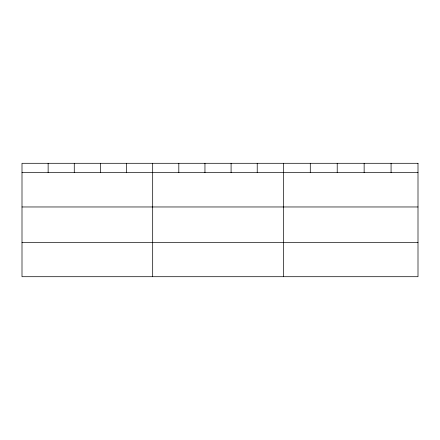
<?xml version="1.0" encoding="UTF-8"?>
<svg xmlns="http://www.w3.org/2000/svg" width="440" height="440" viewBox="0 0 440 440"><rect width="100%" height="100%" fill="white"/><g stroke="black" fill="none" stroke-linecap="round" stroke-linejoin="round"><path stroke-width="0.66" d="M22 172.618L418 172.618M22 206.965L418 206.965M22 242.358L418 242.358M391.072 163.295L391.072 172.618M364.144 163.295L364.144 172.618M337.216 163.295L337.216 172.618M310.288 163.295L310.288 172.618M283.36 163.295L283.36 276.705M257.224 163.295L257.224 172.618M231.088 163.295L231.088 172.618M204.952 163.295L204.952 172.618M178.816 163.295L178.816 172.618M152.68 163.295L152.68 276.705M126.544 163.295L126.544 172.618M100.408 163.295L100.408 172.618M74.272 163.295L74.272 172.618M48.136 163.295L48.136 172.618M418 163.295L22 163.295L22 276.705L418 276.705L418 163.295"/></g></svg>
